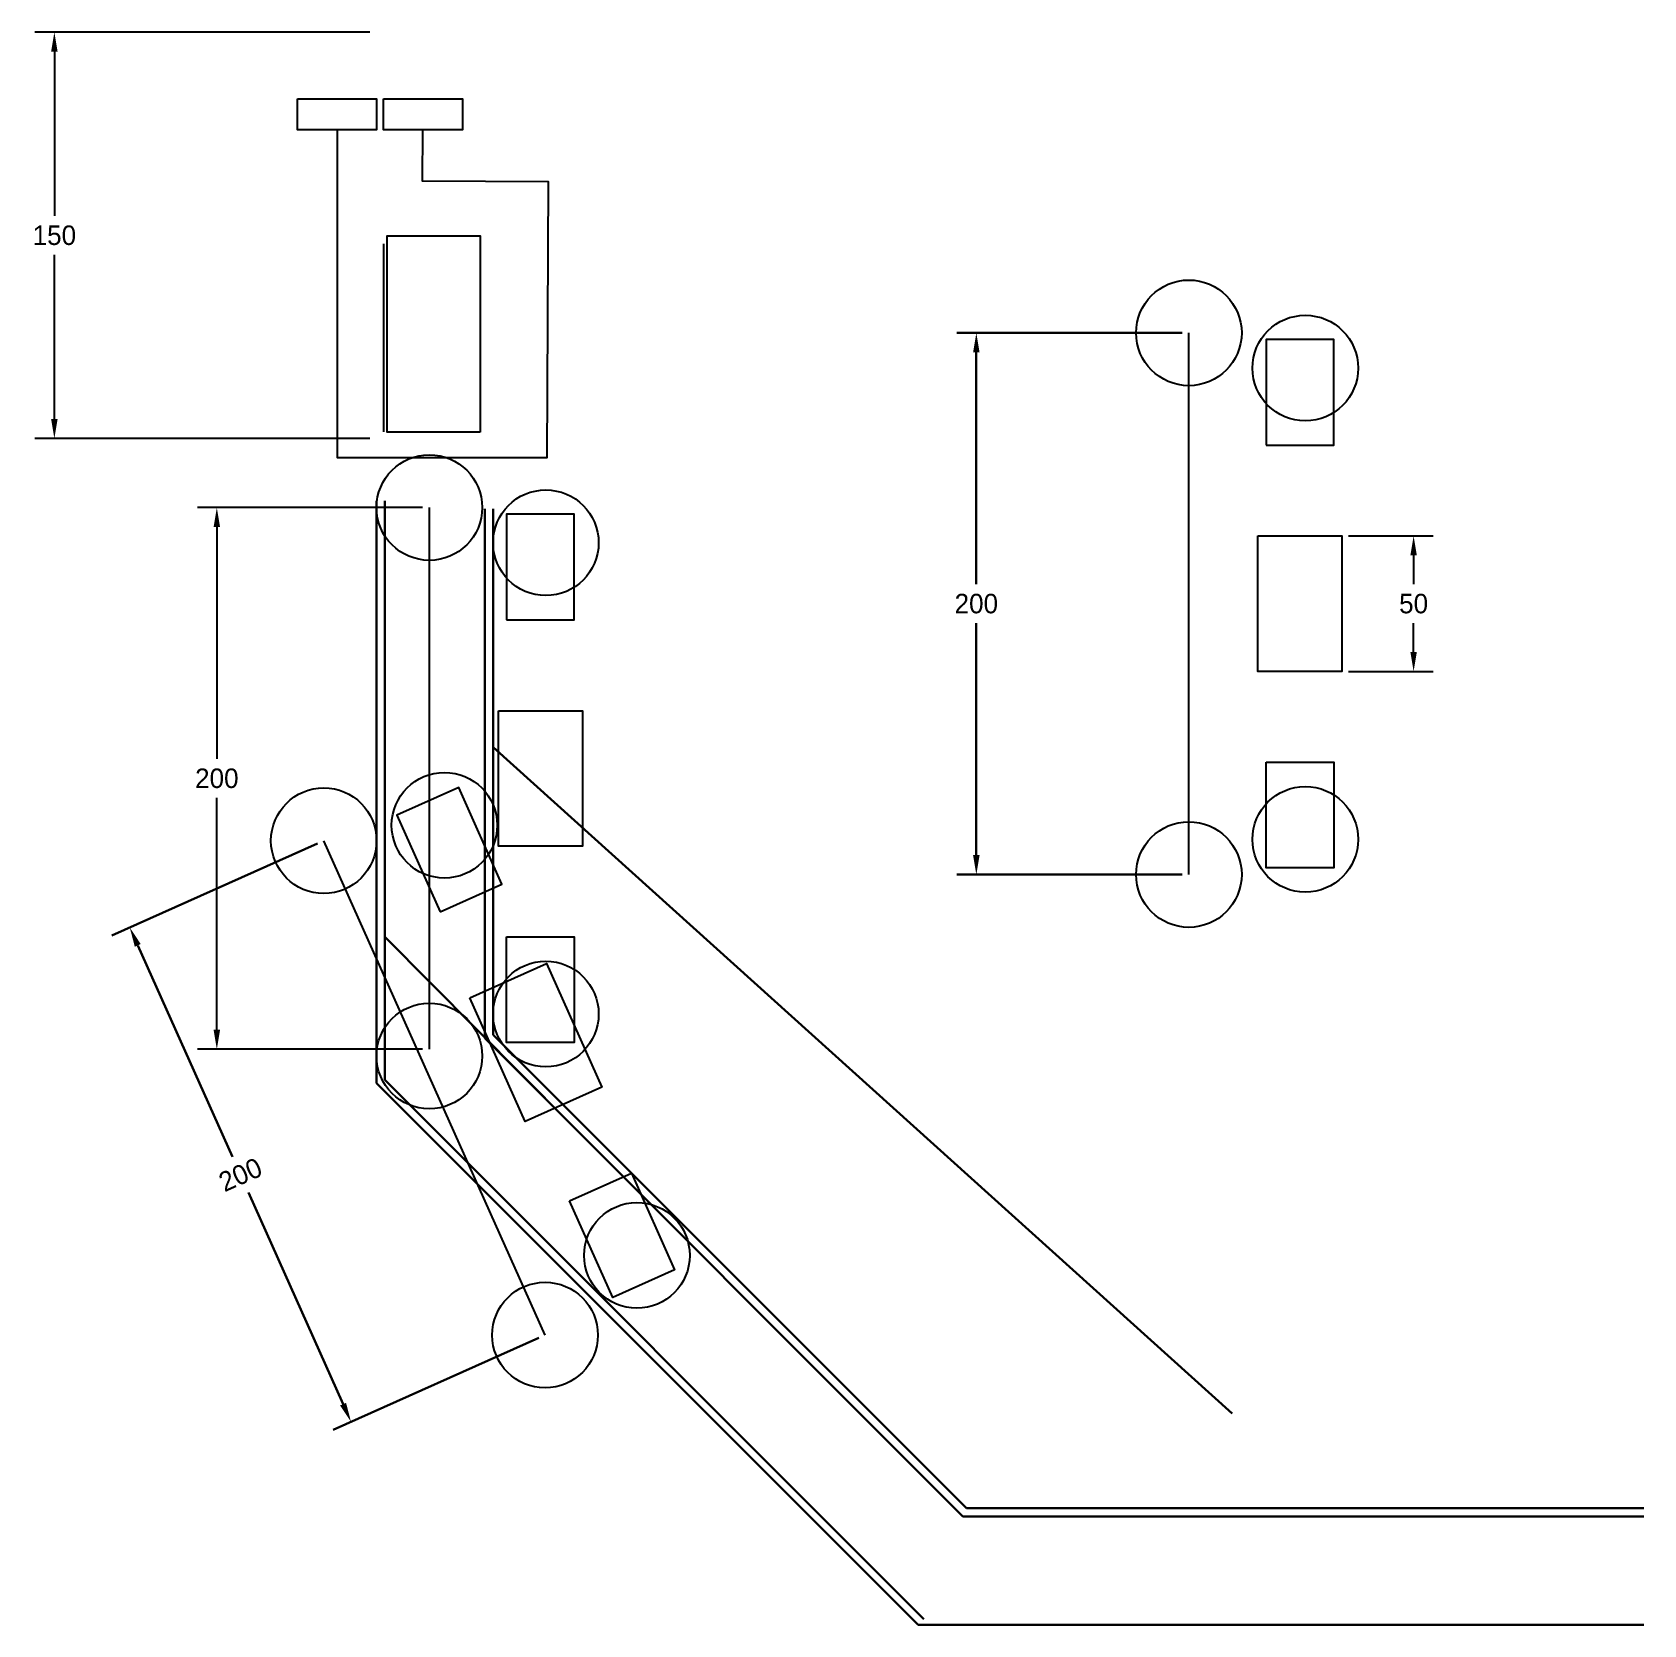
# Model space of a CAD drawing. Header units: millimetres. Extents: x -127 to 468, y -438 to 150.
import ezdxf

# ---------------------------------------------------------------- set-up
doc = ezdxf.new("R2010")
doc.units = ezdxf.units.MM
doc.dimstyles.get("Standard").update_dxf_attribs({"dimscale": 40, "dimtxt": 0.18, "dimasz": 0.18, "dimexe": 0.18, "dimexo": 0.0625, "dimgap": 0.09, "dimtad": 0, "dimtih": 1, "dimtoh": 1, "dimdec": 0, "dimzin": 0, "dimdsep": 46, "dimtxsty": 'Standard', "dimcen": 0.09, "dimadec": 0, "dimazin": 0, "dimtfac": 1, "dimtdec": 0, "dimtofl": 0, "dimtmove": 0, "dimatfit": 3, "dimfxl": 1, "dimtolj": 1, "dimtzin": 0, "dimarcsym": 0})

# ---------------------------------------------------------------- blocks, each defined once
blk = doc.blocks.new('*D2')
at = {"color": 0, "lineweight": -2, "transparency": 16777216}
for p, q in [((-22, -46.5), (-105.2, -46.5)), ((-98, -53.7), (-98, -139.3)), ((-98, -239.3), (-98, -153.7)), ((-22, -246.5), (-105.2, -246.5))]:
    blk.add_line(p, q, dxfattribs=at)
at = {"color": 0, "lineweight": 30, "transparency": 16777216}
for points in [[(-99.2, -53.7), (-96.8, -53.7), (-98, -46.5)], [(-99.2, -239.3), (-96.8, -239.3), (-98, -246.5)]]:
    blk.add_solid(points, dxfattribs=at)
at = {"layer": 'Defpoints', "color": 0, "lineweight": 30, "transparency": 16777216}
for p in [(-19.5, -46.5), (-98, -246.5), (-19.5, -246.5)]:
    blk.add_point(p, dxfattribs=at)
at = {"color": 0, "transparency": 16777216, "insert": (-98, -146.5), "char_height": 7.2, "attachment_point": 5}
blk.add_mtext('\\A1;200', dxfattribs=at)
blk = doc.blocks.new('*D3')
at = {"color": 0, "lineweight": -2, "transparency": 16777216}
for p, q in [((17, -25.5), (-66.2, -25.5)), ((-59, -32.7), (-59, -118.3)), ((-59, -218.3), (-59, -132.7)), ((17, -225.5), (-66.2, -225.5))]:
    blk.add_line(p, q, dxfattribs=at)
at = {"color": 0, "lineweight": 30, "transparency": 16777216}
for points in [[(-60.2, -32.7), (-57.8, -32.7), (-59, -25.5)], [(-60.2, -218.3), (-57.8, -218.3), (-59, -225.5)]]:
    blk.add_solid(points, dxfattribs=at)
at = {"layer": 'Defpoints', "color": 0, "lineweight": 30, "transparency": 16777216}
for p in [(19.5, -25.5), (-59, -225.5), (19.5, -225.5)]:
    blk.add_point(p, dxfattribs=at)
at = {"color": 0, "transparency": 16777216, "insert": (-59, -125.5), "char_height": 7.2, "attachment_point": 5}
blk.add_mtext('\\A1;200', dxfattribs=at)
blk = doc.blocks.new('*D4')
at = {"color": 0, "lineweight": -2, "transparency": 16777216}
for p, q in [((359, -36), (390.2, -36)), ((383, -43.2), (383, -53.8)), ((383, -78.8), (383, -68.2)), ((359, -86), (390.2, -86))]:
    blk.add_line(p, q, dxfattribs=at)
at = {"color": 0, "lineweight": 30, "transparency": 16777216}
for points in [[(381.8, -43.2), (384.2, -43.2), (383, -36)], [(381.8, -78.8), (384.2, -78.8), (383, -86)]]:
    blk.add_solid(points, dxfattribs=at)
at = {"layer": 'Defpoints', "color": 0, "lineweight": 30, "transparency": 16777216}
for p in [(356.5, -36), (356.5, -86), (383, -86)]:
    blk.add_point(p, dxfattribs=at)
at = {"color": 0, "lineweight": 30, "transparency": 16777216, "insert": (383, -61), "char_height": 7.2, "attachment_point": 5}
blk.add_mtext('\\A1;50', dxfattribs=at)
blk = doc.blocks.new('*D5')
at = {"color": 0, "lineweight": -2, "transparency": 16777216}
for p, q in [((-2.5, 150), (-126.2, 150)), ((-119, 142.8), (-119, 82.2)), ((-119, 7.2), (-119, 67.8)), ((-2.5, 0), (-126.2, 0))]:
    blk.add_line(p, q, dxfattribs=at)
at = {"color": 0, "lineweight": 30, "transparency": 16777216}
for points in [[(-120.2, 142.8), (-117.8, 142.8), (-119, 150)], [(-120.2, 7.2), (-117.8, 7.2), (-119, 0)]]:
    blk.add_solid(points, dxfattribs=at)
at = {"layer": 'Defpoints', "color": 0, "lineweight": 30, "transparency": 16777216}
for p in [(-119, 150), (0, 150), (0, 0)]:
    blk.add_point(p, dxfattribs=at)
at = {"color": 0, "lineweight": 30, "transparency": 16777216, "insert": (-119, 75), "char_height": 7.2, "attachment_point": 5}
blk.add_mtext('\\A1;150', dxfattribs=at)
blk = doc.blocks.new('1')
blk.add_line((0, -100), (0, 100))
for points in [[(28.5, 58.5), (53.5, 58.5), (53.5, 97.5), (28.5, 97.5)], [(25.5, 25), (56.5, 25), (56.5, -25), (25.5, -25)], [(28.5, -58.5), (53.5, -58.5), (53.5, -97.5), (28.5, -97.5)]]:
    blk.add_lwpolyline(points, close=True)
for centre in [(0, 100), (43, 87), (43, -87), (0, -100)]:
    blk.add_circle(centre, 19.5)
dim = blk.add_linear_dim(base=(-78.5, -100), p1=(0, 100), p2=(0, -100), angle=90, dimstyle='Standard')
dim.commit()
dim.dimension.update_dxf_attribs({"geometry": '*D2', "text_midpoint": (-78.5, 0), "insert": (19.5, 146.5)})

msp = doc.modelspace()

# ---------------------------------------------------------------- linework, layer by layer
for p, q in [((2.5, 71.83), (2.5, 2.5)), ((19.5, -225.5), (19.5, -25.5))]:
    msp.add_line(p, q)
at = {"lineweight": 30}
for p, q in [((0, -23), (0, -238)), ((3, -23), (3, -236.76)), ((40, -26), (40, -221.43)), ((43, -26), (43, -220.19)), ((43, -114), (316, -360)), ((70.78, -252.22), (3, -184)), ((43, -220.19), (217.81, -395)), ((40, -221.43), (216.57, -398)), ((0, -238), (200, -438)), ((3, -236.76), (202.12, -435.88)), ((216.57, -398), (468, -398)), ((217.81, -395), (468, -395)), ((200, -438), (468, -438))]:
    msp.add_line(p, q, dxfattribs=at)
for points in [[(-29.17, 125.36), (0, 125.36), (0, 114), (-29.17, 114)], [(38.31, 2.28), (3.9, 2.28), (3.9, 74.78), (38.31, 74.78)], [(48, -67), (73, -67), (73, -28), (48, -28)], [(45, -100.5), (76, -100.5), (76, -150.5), (45, -150.5)], [(48, -184), (73, -184), (73, -223), (48, -223)]]:
    msp.add_lwpolyline(points, close=True)
at = {"elevation": 1.88}
msp.add_lwpolyline([(2.5, 125.36), (31.67, 125.36), (31.67, 114), (2.5, 114)], close=True, dxfattribs=at)
msp.add_lwpolyline([(-14.58, 114), (-14.58, -7), (63.01, -7), (63.46, 94.79), (17, 95), (17.08, 114)])
for centre in [(19.5, -25.5), (62.5, -38.5), (62.5, -212.5), (19.5, -228)]:
    msp.add_circle(centre, 19.5)

# ---------------------------------------------------------------- block references
at = {"lineweight": 30}
msp.add_blockref('1', (300, -61), dxfattribs=at)
at = {"lineweight": 30, "rotation": 24.11524477003348}
msp.add_blockref('1', (21.36, -239.77), dxfattribs=at)

# ---------------------------------------------------------------- dimensions: what is measured, and where the dimension line sits
at = {"lineweight": 30}
for base, p1, p2, picture, middle in [((-119, 150), (0, 0), (0, 150), '*D5', (-119, 75)), ((383, -86), (356.5, -36), (356.5, -86), '*D4', (383, -61))]:
    dim = msp.add_linear_dim(base=base, p1=p1, p2=p2, angle=90, dimstyle='Standard', dxfattribs=at)
    dim.commit()
    dim.dimension.update_dxf_attribs({"geometry": picture, "text_midpoint": middle})
dim = msp.add_linear_dim(base=(-59, -225.5), p1=(19.5, -25.5), p2=(19.5, -225.5), angle=90, dimstyle='Standard')
dim.commit()
dim.dimension.update_dxf_attribs({"geometry": '*D3', "text_midpoint": (-59, -125.5)})

doc.saveas('drawing.dxf')
